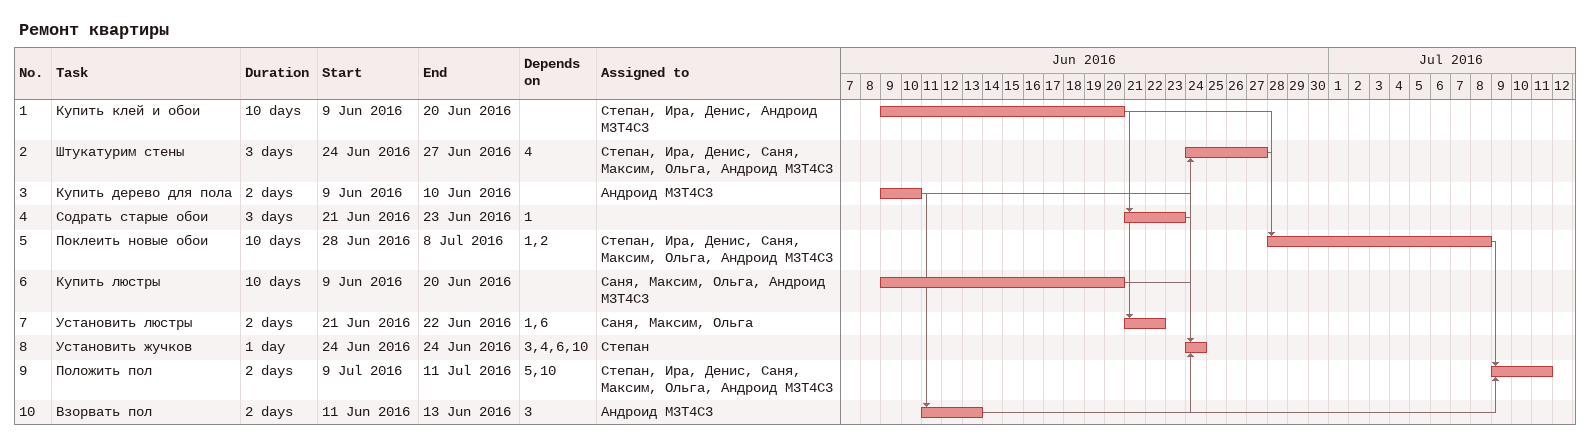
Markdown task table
Ремонт квартиры

| ID | Task | Duration | Start | Finish | Predecessors | Resources |
|---|---|---|---|---|---|---|
| 1 | Купить клей и обои | 10d | 2016-06-09 | 2016-06-20 |  | Степан, Ира, Денис, Андроид М3Т4С3 |
| 2 | Штукатурим стены | 3d | 2016-06-24 | 2016-06-27 | 4 | Степан, Ира, Денис, Саня, Максим, Ольга, Андроид М3Т4С3 |
| 3 | Купить дерево для пола | 2d | 2016-06-09 | 2016-06-10 |  | Андроид М3Т4С3 |
| 4 | Содрать старые обои | 3d | 2016-06-21 | 2016-06-23 | 1 |  |
| 5 | Поклеить новые обои | 10d | 2016-06-28 | 2016-07-08 | 1, 2 | Степан, Ира, Денис, Саня, Максим, Ольга, Андроид М3Т4С3 |
| 6 | Купить люстры | 10d | 2016-06-09 | 2016-06-20 |  | Саня, Максим, Ольга, Андроид М3Т4С3 |
| 7 | Установить люстры | 2d | 2016-06-21 | 2016-06-22 | 1, 6 | Саня, Максим, Ольга |
| 8 | Установить жучков | 1d | 2016-06-24 | 2016-06-24 | 3, 4, 6, 10 | Степан |
| 9 | Положить пол | 2d | 2016-07-09 | 2016-07-11 | 5, 10 | Степан, Ира, Денис, Саня, Максим, Ольга, Андроид М3Т4С3 |
| 10 | Взорвать пол | 2d | 2016-06-11 | 2016-06-13 | 3 | Андроид М3Т4С3 |
